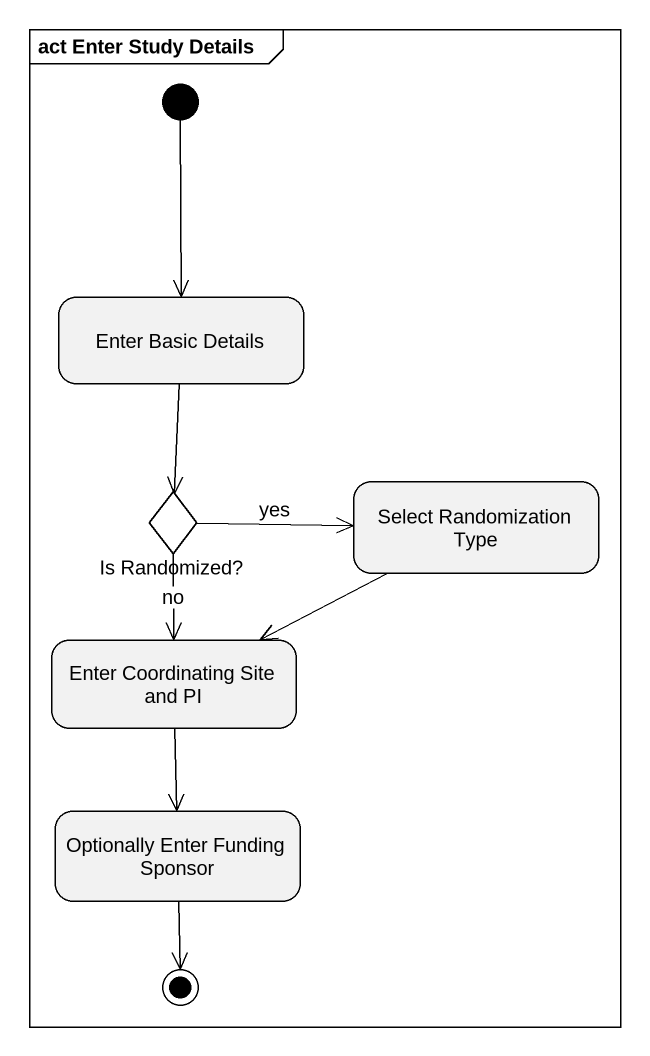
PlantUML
@startuml
mainframe act Enter Study Details
hide empty description
state "Enter Basic Details" as Enter_Basic_Details
state "Select Randomization Type" as Select_Randomization_Type
state "Is Randomized?" as Is_Randomized <<choice>>
state "Enter Coordinating Site and PI" as Enter_Coordinating_Site_and
state "Optionally Enter Funding Sponsor" as Optionally_Enter_Funding
[*] --> Enter_Basic_Details
Enter_Basic_Details --> Is_Randomized
Select_Randomization_Type -left-> Enter_Coordinating_Site_and
Is_Randomized -right-> Select_Randomization_Type : yes
Is_Randomized --> Enter_Coordinating_Site_and : no
Enter_Coordinating_Site_and --> Optionally_Enter_Funding
Optionally_Enter_Funding --> [*]
@enduml
